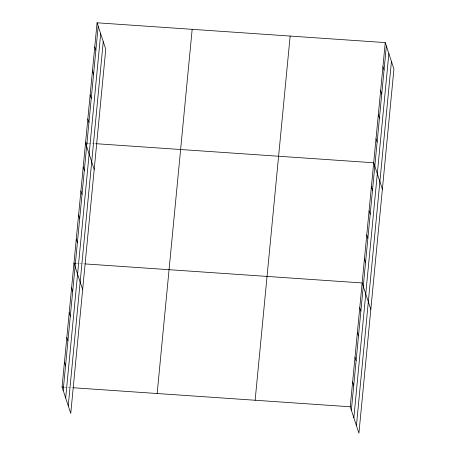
<?xml version="1.0" encoding="UTF-8"?>
<svg xmlns="http://www.w3.org/2000/svg" width="456" height="456" viewBox="0 0 456 456"><rect width="100%" height="100%" fill="white"/><g stroke="black" fill="none" stroke-linecap="round" stroke-linejoin="round"><path stroke-width="0.34" stroke-dasharray="2.28 1.71" d="M88.316 143.173L93.913 143.554M94.609 143.606L96.011 143.703M76.066 263.306L78.859 263.5M79.561 263.545L84.457 263.881M64.159 387.127L66.958 387.321M67.659 387.366L72.55 387.703"/><path stroke-width="0.68" d="M97.077 22.8L105.763 49.219L70.748 413.404L62.062 386.984L97.077 22.8L385.252 42.596L393.938 69.016L358.923 433.2L350.236 406.78L385.252 42.596M63.179 390.376L98.188 26.191M65.675 397.974L100.691 33.79M68.252 405.806L103.261 41.621M157.16 393.517L192.17 29.332M255.143 400.243L290.153 36.064M351.354 410.172L386.363 45.988M353.85 417.77L388.865 53.586M356.427 425.602L391.436 61.417M87.62 143.127L85.523 142.979L94.21 169.404M96.706 143.748L373.698 162.775L382.385 189.2M75.365 263.255L73.969 263.163L82.656 289.583M85.152 263.927L362.144 282.954L370.831 309.379M62.062 386.984L63.464 387.081M73.251 387.754L350.236 406.78M382.937 66.633L384.055 70.024M380.629 90.664L381.74 94.061M378.315 114.701L379.432 118.093M376.006 138.738L377.123 142.129M371.383 186.812L372.501 190.203M369.075 210.849L370.192 214.24M366.767 234.886L367.878 238.277M364.452 258.917L365.57 262.314M359.761 307.72L360.878 311.112M357.379 332.487L358.496 335.878M355.002 357.247L356.113 360.639M352.619 382.014L353.736 385.405M94.762 46.837L95.88 50.228M92.454 70.874L93.566 74.265M90.14 94.911L91.257 98.302M87.831 118.942L88.948 122.339M83.209 167.016L84.326 170.407M80.9 191.053L82.017 194.444M78.586 215.089L79.703 218.481M76.277 239.126L77.395 242.518M71.586 287.924L72.703 291.316M69.204 312.691L70.321 316.082M66.827 337.451L67.938 340.849M64.444 362.218L65.561 365.609"/></g></svg>
